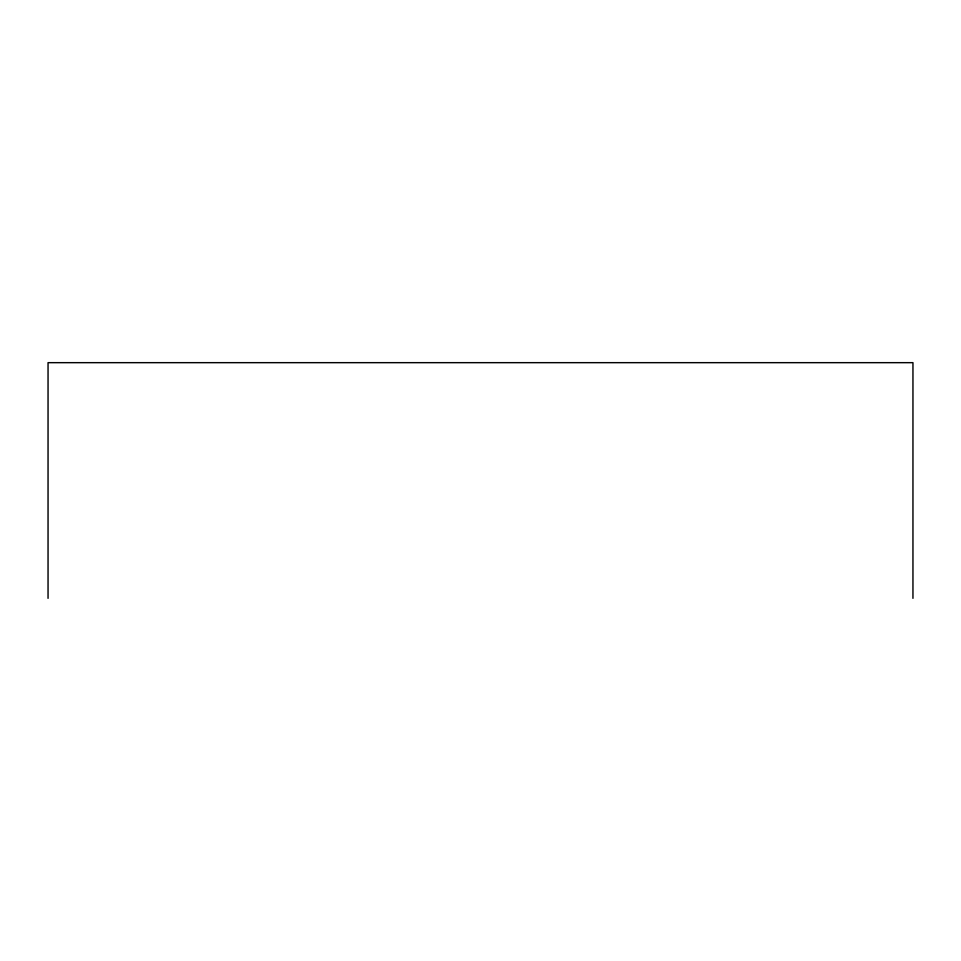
<?xml version="1.0" encoding="UTF-8"?>
<svg xmlns="http://www.w3.org/2000/svg" width="961" height="961" viewBox="0 0 961 961"><rect width="100%" height="100%" fill="white"/><g stroke="black" fill="none" stroke-linecap="round" stroke-linejoin="round"><path stroke-width="1.44" d="M912.95 598.331L912.95 362.669L48.05 362.669L48.05 598.331"/></g></svg>
